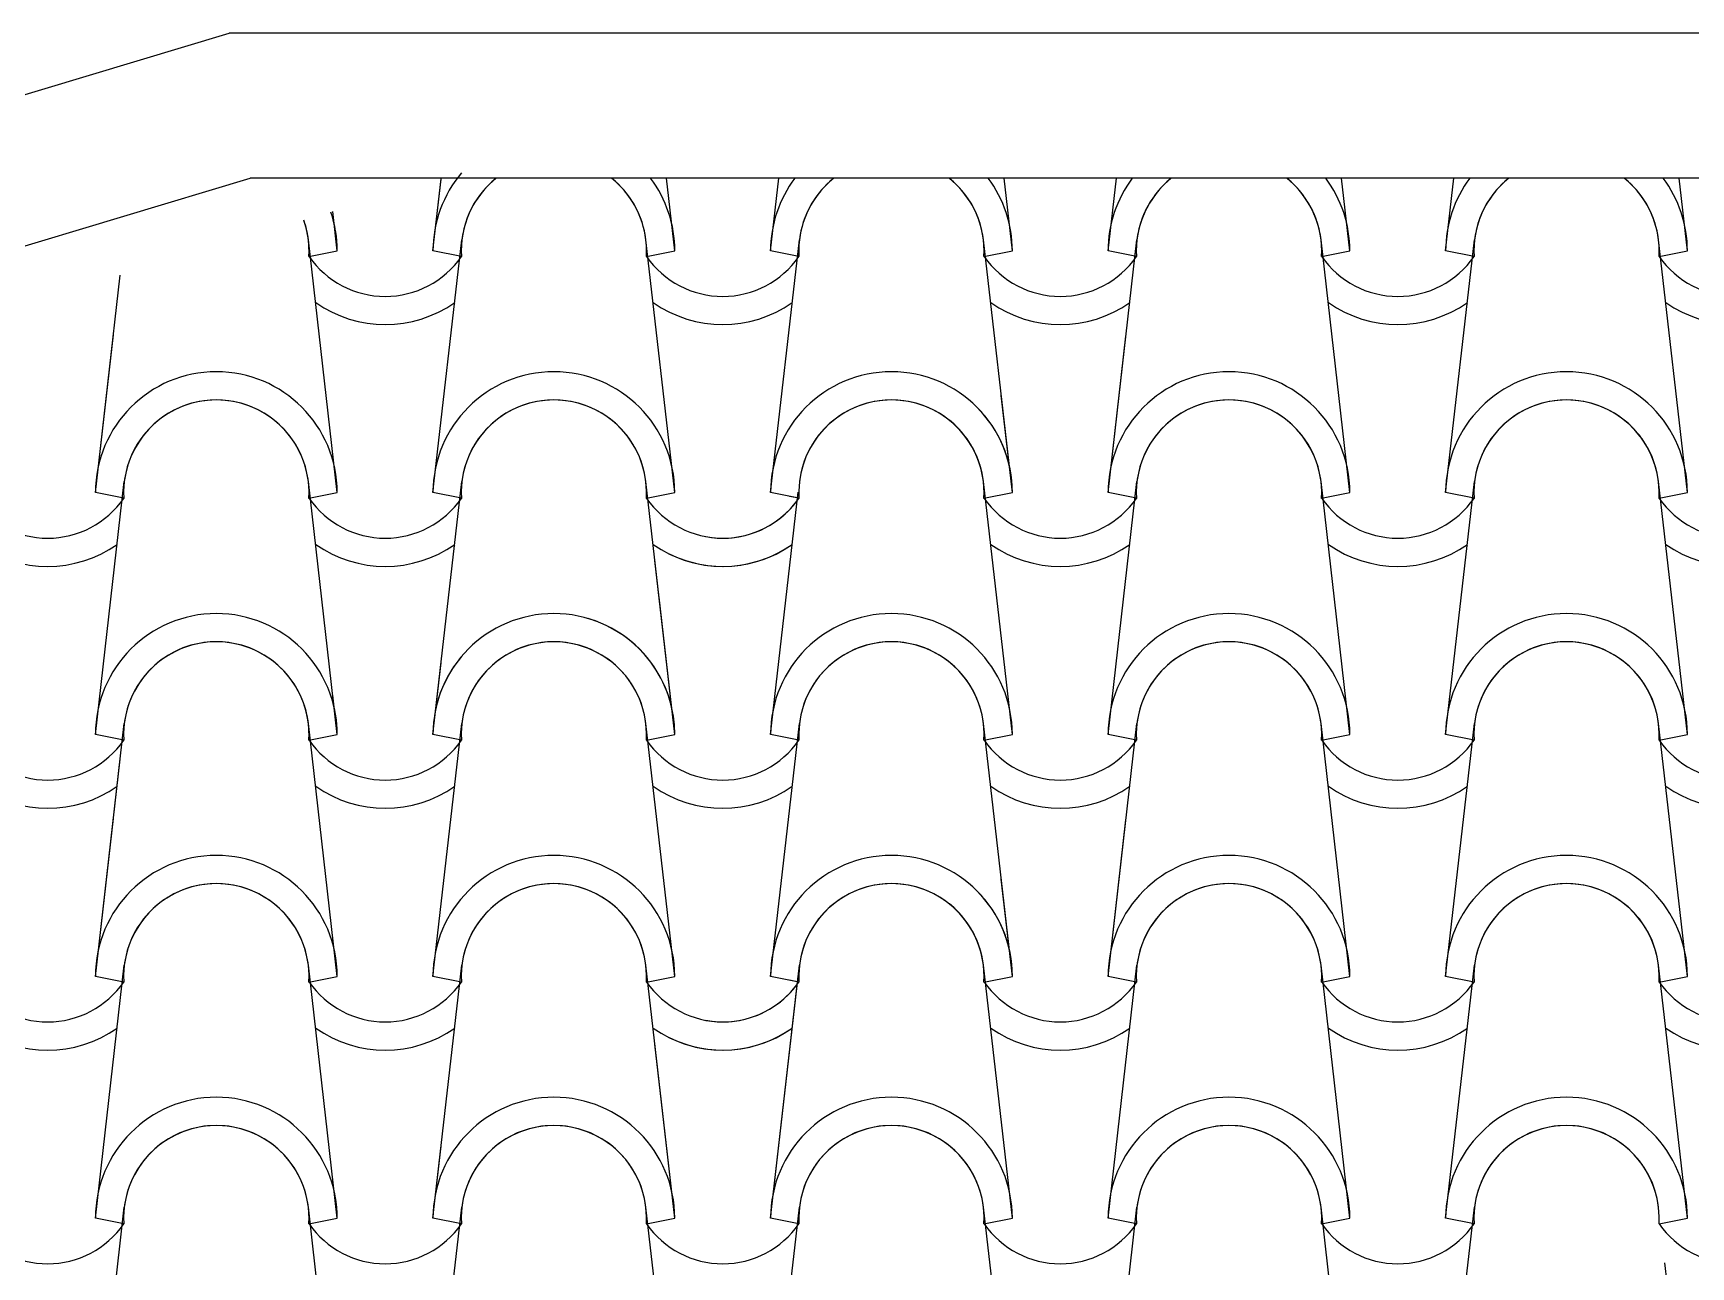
# Model space of a CAD drawing. Header units: millimetres. Extents: x -255 to 41745, y 236 to 29936.
# Drawn here: x 27298 to 28155, y 26380 to 27018 of the extents above; entities that cross this region are included whole.
import ezdxf

# ---------------------------------------------------------------- set-up
doc = ezdxf.new("R2010")
doc.units = ezdxf.units.MM
doc.layers.add('1', color=1, linetype='Continuous')
doc.layers.add('CALIDADES', color=7, linetype='Continuous')

msp = doc.modelspace()

# ---------------------------------------------------------------- linework, layer by layer
at = {"layer": '1'}
for p, q in [((27504.85, 26905.55), (27509.11, 26942.83)), ((27504.85, 26905.55), (27509.09, 26942.66)), ((27504.85, 26905.55), (27509.09, 26942.66)), ((27504.85, 26905.55), (27509.09, 26942.66)), ((27629.85, 26905.55), (27625.57, 26943.05)), ((27679.36, 26905.55), (27683.64, 26943.05)), ((27804.36, 26905.55), (27800.08, 26943.05)), ((27853.86, 26905.55), (27858.14, 26943.05)), ((27978.86, 26905.55), (27974.58, 26943.05)), ((28028.36, 26905.55), (28032.65, 26943.05)), ((28153.36, 26905.55), (28149.08, 26943.05)), ((27455.35, 26905.55), (27453.03, 26925.84)), ((27455.35, 26905.55), (27453.03, 26925.84)), ((27455.35, 26905.55), (27453.03, 26925.84)), ((27455.35, 26780.55), (27440.43, 26911.26)), ((27455.35, 26780.55), (27440.43, 26911.26)), ((27455.35, 26780.55), (27440.43, 26911.26)), ((27455.35, 26905.55), (27454.09, 26916.62)), ((27504.85, 26780.55), (27519.78, 26911.26)), ((27504.85, 26780.55), (27519.78, 26911.26)), ((27504.85, 26780.55), (27519.78, 26911.26)), ((27629.85, 26780.55), (27614.93, 26911.26)), ((27629.85, 26780.55), (27614.93, 26911.26)), ((27679.36, 26780.55), (27694.28, 26911.26)), ((27804.36, 26780.55), (27789.43, 26911.26)), ((27853.86, 26780.55), (27868.79, 26911.26)), ((27978.86, 26780.55), (27963.94, 26911.26)), ((28028.36, 26780.55), (28043.29, 26911.26)), ((28153.36, 26780.55), (28138.44, 26911.26)), ((27440.68, 26902.62), (27455.35, 26905.55)), ((27440.68, 26902.62), (27455.35, 26905.55)), ((27440.68, 26902.62), (27455.35, 26905.55)), ((27440.68, 26902.62), (27455.35, 26905.55)), ((27440.68, 26902.62), (27455.35, 26905.55)), ((27440.68, 26902.62), (27455.35, 26905.55)), ((27440.68, 26902.62), (27455.35, 26905.55)), ((27440.68, 26902.62), (27455.35, 26905.55)), ((27519.53, 26902.62), (27504.85, 26905.55)), ((27519.53, 26902.62), (27504.85, 26905.55)), ((27519.53, 26902.62), (27504.85, 26905.55)), ((27519.53, 26902.62), (27504.85, 26905.55)), ((27519.53, 26902.62), (27504.85, 26905.55)), ((27519.53, 26902.62), (27504.85, 26905.55)), ((27519.53, 26902.62), (27504.85, 26905.55)), ((27519.53, 26902.62), (27504.85, 26905.55)), ((27615.18, 26902.62), (27629.85, 26905.55)), ((27615.18, 26902.62), (27629.85, 26905.55)), ((27615.18, 26902.62), (27629.85, 26905.55)), ((27615.18, 26902.62), (27629.85, 26905.55)), ((27694.03, 26902.62), (27679.36, 26905.55)), ((27694.03, 26902.62), (27679.36, 26905.55)), ((27789.68, 26902.62), (27804.36, 26905.55)), ((27789.68, 26902.62), (27804.36, 26905.55)), ((27868.53, 26902.62), (27853.86, 26905.55)), ((27868.53, 26902.62), (27853.86, 26905.55)), ((27964.19, 26902.62), (27978.86, 26905.55)), ((27964.19, 26902.62), (27978.86, 26905.55)), ((28043.04, 26902.62), (28028.36, 26905.55)), ((28043.04, 26902.62), (28028.36, 26905.55)), ((28138.69, 26902.62), (28153.36, 26905.55)), ((28138.69, 26902.62), (28153.36, 26905.55)), ((27330.35, 26780.55), (27343.18, 26892.88)), ((27330.35, 26780.55), (27339.66, 26862.12)), ((27853.86, 26780.55), (27863.1, 26861.43)), ((27804.36, 26780.55), (27798.63, 26830.72)), ((27330.35, 26655.55), (27345.27, 26786.26)), ((27455.35, 26655.55), (27440.43, 26786.26)), ((27504.85, 26655.55), (27519.78, 26786.26)), ((27629.85, 26655.55), (27614.93, 26786.26)), ((27804.36, 26655.55), (27789.43, 26786.26)), ((27853.86, 26655.55), (27868.79, 26786.26)), ((27978.86, 26655.55), (27963.94, 26786.26)), ((28028.36, 26655.55), (28043.29, 26786.26)), ((28153.36, 26655.55), (28138.44, 26786.26)), ((27345.02, 26777.62), (27330.35, 26780.55)), ((27345.02, 26777.62), (27330.35, 26780.55)), ((27345.02, 26777.62), (27330.35, 26780.55)), ((27345.02, 26777.62), (27330.35, 26780.55)), ((27440.68, 26777.62), (27455.35, 26780.55)), ((27440.68, 26777.62), (27455.35, 26780.55)), ((27440.68, 26777.62), (27455.35, 26780.55)), ((27440.68, 26777.62), (27455.35, 26780.55)), ((27440.68, 26777.62), (27455.35, 26780.55)), ((27440.68, 26777.62), (27455.35, 26780.55)), ((27519.53, 26777.62), (27504.85, 26780.55)), ((27519.53, 26777.62), (27504.85, 26780.55)), ((27519.53, 26777.62), (27504.85, 26780.55)), ((27519.53, 26777.62), (27504.85, 26780.55)), ((27519.53, 26777.62), (27504.85, 26780.55)), ((27519.53, 26777.62), (27504.85, 26780.55)), ((27615.18, 26777.62), (27629.85, 26780.55)), ((27615.18, 26777.62), (27629.85, 26780.55)), ((27615.18, 26777.62), (27629.85, 26780.55)), ((27615.18, 26777.62), (27629.85, 26780.55)), ((27679.36, 26655.55), (27693.65, 26780.72)), ((27694.03, 26777.62), (27679.36, 26780.55)), ((27694.03, 26777.62), (27679.36, 26780.55)), ((27694.03, 26777.62), (27689.17, 26778.59)), ((27694.03, 26777.62), (27689.17, 26778.59)), ((27789.68, 26777.62), (27804.36, 26780.55)), ((27789.68, 26777.62), (27804.36, 26780.55)), ((27789.68, 26777.62), (27804.36, 26780.55)), ((27789.68, 26777.62), (27804.36, 26780.55)), ((27868.53, 26777.62), (27853.86, 26780.55)), ((27868.53, 26777.62), (27853.86, 26780.55)), ((27868.53, 26777.62), (27853.86, 26780.55)), ((27868.53, 26777.62), (27853.86, 26780.55)), ((27964.19, 26777.62), (27978.86, 26780.55)), ((27964.19, 26777.62), (27978.86, 26780.55)), ((27964.19, 26777.62), (27978.86, 26780.55)), ((27964.19, 26777.62), (27978.86, 26780.55)), ((28043.04, 26777.62), (28028.36, 26780.55)), ((28043.04, 26777.62), (28028.36, 26780.55)), ((28043.04, 26777.62), (28028.36, 26780.55)), ((28043.04, 26777.62), (28028.36, 26780.55)), ((28138.69, 26777.62), (28153.36, 26780.55)), ((28138.69, 26777.62), (28153.36, 26780.55)), ((28138.69, 26777.62), (28153.36, 26780.55)), ((28138.69, 26777.62), (28153.36, 26780.55)), ((27629.85, 26655.55), (27619.59, 26745.45)), ((27629.85, 26655.55), (27621.76, 26726.46)), ((27504.85, 26655.55), (27509.11, 26692.83)), ((27504.85, 26655.55), (27509.11, 26692.83)), ((27504.85, 26655.55), (27509.09, 26692.66)), ((27504.85, 26655.55), (27509.09, 26692.66)), ((27504.85, 26655.55), (27509.09, 26692.66)), ((27455.35, 26655.55), (27453.03, 26675.84)), ((27455.35, 26655.55), (27453.03, 26675.84)), ((27455.35, 26655.55), (27453.03, 26675.84)), ((27330.35, 26530.55), (27345.27, 26661.26)), ((27455.35, 26530.55), (27440.43, 26661.26)), ((27455.35, 26530.55), (27440.43, 26661.26)), ((27455.35, 26530.55), (27440.43, 26661.26)), ((27455.35, 26530.55), (27440.43, 26661.26)), ((27455.35, 26530.55), (27440.43, 26661.26)), ((27455.35, 26655.55), (27454.09, 26666.62)), ((27455.35, 26655.55), (27454.09, 26666.62)), ((27504.85, 26530.55), (27519.78, 26661.26)), ((27504.85, 26530.55), (27519.78, 26661.26)), ((27504.85, 26530.55), (27519.78, 26661.26)), ((27504.85, 26530.55), (27519.78, 26661.26)), ((27504.85, 26530.55), (27519.78, 26661.26)), ((27629.85, 26530.55), (27614.93, 26661.26)), ((27629.85, 26530.55), (27614.93, 26661.26)), ((27629.85, 26530.55), (27614.93, 26661.26)), ((27629.85, 26530.55), (27614.93, 26661.26)), ((27679.36, 26530.55), (27694.28, 26661.26)), ((27679.36, 26530.55), (27694.28, 26661.26)), ((27804.36, 26530.55), (27789.43, 26661.26)), ((27804.36, 26530.55), (27789.43, 26661.26)), ((27853.86, 26530.55), (27868.79, 26661.26)), ((27853.86, 26530.55), (27868.79, 26661.26)), ((27978.86, 26530.55), (27963.94, 26661.26)), ((27978.86, 26530.55), (27963.94, 26661.26)), ((28028.36, 26530.55), (28043.29, 26661.26)), ((28028.36, 26530.55), (28043.29, 26661.26)), ((28153.36, 26530.55), (28138.44, 26661.26)), ((27345.02, 26652.62), (27330.35, 26655.55)), ((27345.02, 26652.62), (27330.35, 26655.55)), ((27440.68, 26652.62), (27455.35, 26655.55)), ((27440.68, 26652.62), (27455.35, 26655.55)), ((27440.68, 26652.62), (27455.35, 26655.55)), ((27440.68, 26652.62), (27455.35, 26655.55)), ((27440.68, 26652.62), (27455.35, 26655.55)), ((27440.68, 26652.62), (27455.35, 26655.55)), ((27440.68, 26652.62), (27455.35, 26655.55)), ((27440.68, 26652.62), (27455.35, 26655.55)), ((27440.68, 26652.62), (27455.35, 26655.55)), ((27440.68, 26652.62), (27455.35, 26655.55)), ((27440.68, 26652.62), (27455.35, 26655.55)), ((27440.68, 26652.62), (27455.35, 26655.55)), ((27519.53, 26652.62), (27504.85, 26655.55)), ((27519.53, 26652.62), (27504.85, 26655.55)), ((27519.53, 26652.62), (27504.85, 26655.55)), ((27519.53, 26652.62), (27504.85, 26655.55)), ((27519.53, 26652.62), (27504.85, 26655.55)), ((27519.53, 26652.62), (27504.85, 26655.55)), ((27519.53, 26652.62), (27504.85, 26655.55)), ((27519.53, 26652.62), (27504.85, 26655.55)), ((27519.53, 26652.62), (27504.85, 26655.55)), ((27519.53, 26652.62), (27504.85, 26655.55)), ((27519.53, 26652.62), (27504.85, 26655.55)), ((27519.53, 26652.62), (27504.85, 26655.55)), ((27615.18, 26652.62), (27629.85, 26655.55)), ((27615.18, 26652.62), (27629.85, 26655.55)), ((27615.18, 26652.62), (27629.85, 26655.55)), ((27615.18, 26652.62), (27629.85, 26655.55)), ((27615.18, 26652.62), (27629.85, 26655.55)), ((27615.18, 26652.62), (27629.85, 26655.55)), ((27615.18, 26652.62), (27629.85, 26655.55)), ((27615.18, 26652.62), (27629.85, 26655.55)), ((27694.03, 26652.62), (27679.36, 26655.55)), ((27694.03, 26652.62), (27679.36, 26655.55)), ((27694.03, 26652.62), (27679.36, 26655.55)), ((27694.03, 26652.62), (27679.36, 26655.55)), ((27789.68, 26652.62), (27804.36, 26655.55)), ((27789.68, 26652.62), (27804.36, 26655.55)), ((27789.68, 26652.62), (27804.36, 26655.55)), ((27789.68, 26652.62), (27804.36, 26655.55)), ((27868.53, 26652.62), (27853.86, 26655.55)), ((27868.53, 26652.62), (27853.86, 26655.55)), ((27868.53, 26652.62), (27853.86, 26655.55)), ((27868.53, 26652.62), (27853.86, 26655.55)), ((27964.19, 26652.62), (27978.86, 26655.55)), ((27964.19, 26652.62), (27978.86, 26655.55)), ((27964.19, 26652.62), (27978.86, 26655.55)), ((27964.19, 26652.62), (27978.86, 26655.55)), ((28043.04, 26652.62), (28028.36, 26655.55)), ((28043.04, 26652.62), (28028.36, 26655.55)), ((28043.04, 26652.62), (28028.36, 26655.55)), ((28043.04, 26652.62), (28028.36, 26655.55)), ((28138.69, 26652.62), (28153.36, 26655.55)), ((28138.69, 26652.62), (28153.36, 26655.55)), ((27330.35, 26530.55), (27343.18, 26642.88)), ((27330.35, 26530.55), (27339.66, 26612.12)), ((27330.35, 26530.55), (27339.66, 26612.12)), ((27853.86, 26530.55), (27863.1, 26611.43)), ((27804.36, 26530.55), (27798.63, 26580.72)), ((27330.35, 26405.55), (27345.27, 26536.26)), ((27330.35, 26405.55), (27345.27, 26536.26)), ((27455.35, 26405.55), (27440.43, 26536.26)), ((27455.35, 26405.55), (27440.43, 26536.26)), ((27504.85, 26405.55), (27519.78, 26536.26)), ((27504.85, 26405.55), (27519.78, 26536.26)), ((27629.85, 26405.55), (27614.93, 26536.26)), ((27629.85, 26405.55), (27614.93, 26536.26)), ((27679.36, 26405.55), (27694.28, 26536.26)), ((27804.36, 26405.55), (27789.43, 26536.26)), ((27804.36, 26405.55), (27789.43, 26536.26)), ((27853.86, 26405.55), (27868.79, 26536.26)), ((27853.86, 26405.55), (27868.79, 26536.26)), ((27978.86, 26405.55), (27963.94, 26536.26)), ((27978.86, 26405.55), (27963.94, 26536.26)), ((28028.36, 26405.55), (28043.29, 26536.26)), ((28028.36, 26405.55), (28043.29, 26536.26)), ((28153.36, 26405.55), (28138.44, 26536.26)), ((27345.02, 26527.62), (27330.35, 26530.55)), ((27345.02, 26527.62), (27330.35, 26530.55)), ((27345.02, 26527.62), (27330.35, 26530.55)), ((27345.02, 26527.62), (27330.35, 26530.55)), ((27345.02, 26527.62), (27330.35, 26530.55)), ((27345.02, 26527.62), (27330.35, 26530.55)), ((27345.02, 26527.62), (27330.35, 26530.55)), ((27345.02, 26527.62), (27330.35, 26530.55)), ((27440.68, 26527.62), (27455.35, 26530.55)), ((27440.68, 26527.62), (27455.35, 26530.55)), ((27440.68, 26527.62), (27455.35, 26530.55)), ((27440.68, 26527.62), (27455.35, 26530.55)), ((27440.68, 26527.62), (27455.35, 26530.55)), ((27440.68, 26527.62), (27455.35, 26530.55)), ((27440.68, 26527.62), (27455.35, 26530.55)), ((27440.68, 26527.62), (27455.35, 26530.55)), ((27440.68, 26527.62), (27455.35, 26530.55)), ((27440.68, 26527.62), (27455.35, 26530.55)), ((27519.53, 26527.62), (27504.85, 26530.55)), ((27519.53, 26527.62), (27504.85, 26530.55)), ((27519.53, 26527.62), (27504.85, 26530.55)), ((27519.53, 26527.62), (27504.85, 26530.55)), ((27519.53, 26527.62), (27504.85, 26530.55)), ((27519.53, 26527.62), (27504.85, 26530.55)), ((27519.53, 26527.62), (27504.85, 26530.55)), ((27519.53, 26527.62), (27504.85, 26530.55)), ((27519.53, 26527.62), (27504.85, 26530.55)), ((27519.53, 26527.62), (27504.85, 26530.55)), ((27615.18, 26527.62), (27629.85, 26530.55)), ((27615.18, 26527.62), (27629.85, 26530.55)), ((27615.18, 26527.62), (27629.85, 26530.55)), ((27615.18, 26527.62), (27629.85, 26530.55)), ((27615.18, 26527.62), (27629.85, 26530.55)), ((27615.18, 26527.62), (27629.85, 26530.55)), ((27615.18, 26527.62), (27629.85, 26530.55)), ((27615.18, 26527.62), (27629.85, 26530.55)), ((27679.36, 26405.55), (27693.65, 26530.72)), ((27694.03, 26527.62), (27679.36, 26530.55)), ((27694.03, 26527.62), (27679.36, 26530.55)), ((27694.03, 26527.62), (27679.36, 26530.55)), ((27694.03, 26527.62), (27679.36, 26530.55)), ((27694.03, 26527.62), (27689.17, 26528.59)), ((27694.03, 26527.62), (27689.17, 26528.59)), ((27789.68, 26527.62), (27804.36, 26530.55)), ((27789.68, 26527.62), (27804.36, 26530.55)), ((27789.68, 26527.62), (27804.36, 26530.55)), ((27789.68, 26527.62), (27804.36, 26530.55)), ((27789.68, 26527.62), (27804.36, 26530.55)), ((27789.68, 26527.62), (27804.36, 26530.55)), ((27868.53, 26527.62), (27853.86, 26530.55)), ((27868.53, 26527.62), (27853.86, 26530.55)), ((27868.53, 26527.62), (27853.86, 26530.55)), ((27868.53, 26527.62), (27853.86, 26530.55)), ((27868.53, 26527.62), (27853.86, 26530.55)), ((27868.53, 26527.62), (27853.86, 26530.55)), ((27964.19, 26527.62), (27978.86, 26530.55)), ((27964.19, 26527.62), (27978.86, 26530.55)), ((27964.19, 26527.62), (27978.86, 26530.55)), ((27964.19, 26527.62), (27978.86, 26530.55)), ((27964.19, 26527.62), (27978.86, 26530.55)), ((27964.19, 26527.62), (27978.86, 26530.55)), ((28043.04, 26527.62), (28028.36, 26530.55)), ((28043.04, 26527.62), (28028.36, 26530.55)), ((28043.04, 26527.62), (28028.36, 26530.55)), ((28043.04, 26527.62), (28028.36, 26530.55)), ((28043.04, 26527.62), (28028.36, 26530.55)), ((28043.04, 26527.62), (28028.36, 26530.55)), ((28138.69, 26527.62), (28153.36, 26530.55)), ((28138.69, 26527.62), (28153.36, 26530.55)), ((27629.85, 26405.55), (27619.59, 26495.45)), ((27504.85, 26405.55), (27509.11, 26442.83)), ((27455.35, 26405.55), (27454.09, 26416.62)), ((27330.35, 26280.55), (27345.27, 26411.26)), ((27345.02, 26402.62), (27330.35, 26405.55)), ((27345.02, 26402.62), (27330.35, 26405.55)), ((27345.02, 26402.62), (27330.35, 26405.55)), ((27345.02, 26402.62), (27330.35, 26405.55)), ((27455.35, 26280.55), (27440.43, 26411.26)), ((27455.35, 26280.55), (27440.43, 26411.26)), ((27440.68, 26402.62), (27455.35, 26405.55)), ((27440.68, 26402.62), (27455.35, 26405.55)), ((27440.68, 26402.62), (27455.35, 26405.55)), ((27440.68, 26402.62), (27455.35, 26405.55)), ((27440.68, 26402.62), (27455.35, 26405.55)), ((27440.68, 26402.62), (27455.35, 26405.55)), ((27504.85, 26280.55), (27519.78, 26411.26)), ((27504.85, 26280.55), (27519.78, 26411.26)), ((27519.53, 26402.62), (27504.85, 26405.55)), ((27519.53, 26402.62), (27504.85, 26405.55)), ((27519.53, 26402.62), (27504.85, 26405.55)), ((27519.53, 26402.62), (27504.85, 26405.55)), ((27519.53, 26402.62), (27504.85, 26405.55)), ((27519.53, 26402.62), (27504.85, 26405.55)), ((27629.85, 26280.55), (27614.93, 26411.26)), ((27629.85, 26280.55), (27614.93, 26411.26)), ((27615.18, 26402.62), (27629.85, 26405.55)), ((27615.18, 26402.62), (27629.85, 26405.55)), ((27615.18, 26402.62), (27629.85, 26405.55)), ((27615.18, 26402.62), (27629.85, 26405.55)), ((27615.18, 26402.62), (27629.85, 26405.55)), ((27615.18, 26402.62), (27629.85, 26405.55)), ((27679.36, 26280.55), (27694.28, 26411.26)), ((27694.03, 26402.62), (27679.36, 26405.55)), ((27694.03, 26402.62), (27679.36, 26405.55)), ((27694.03, 26402.62), (27679.36, 26405.55)), ((27694.03, 26402.62), (27679.36, 26405.55)), ((27804.36, 26280.55), (27789.43, 26411.26)), ((27789.68, 26402.62), (27804.36, 26405.55)), ((27789.68, 26402.62), (27804.36, 26405.55)), ((27789.68, 26402.62), (27804.36, 26405.55)), ((27789.68, 26402.62), (27804.36, 26405.55)), ((27853.86, 26280.55), (27868.79, 26411.26)), ((27868.53, 26402.62), (27853.86, 26405.55)), ((27868.53, 26402.62), (27853.86, 26405.55)), ((27868.53, 26402.62), (27853.86, 26405.55)), ((27868.53, 26402.62), (27853.86, 26405.55)), ((27978.86, 26280.55), (27963.94, 26411.26)), ((27964.19, 26402.62), (27978.86, 26405.55)), ((27964.19, 26402.62), (27978.86, 26405.55)), ((27964.19, 26402.62), (27978.86, 26405.55)), ((27964.19, 26402.62), (27978.86, 26405.55)), ((28028.36, 26280.55), (28043.29, 26411.26)), ((28043.04, 26402.62), (28028.36, 26405.55)), ((28043.04, 26402.62), (28028.36, 26405.55)), ((28043.04, 26402.62), (28028.36, 26405.55)), ((28043.04, 26402.62), (28028.36, 26405.55)), ((28138.69, 26402.62), (28153.36, 26405.55)), ((28138.69, 26402.62), (28153.36, 26405.55)), ((28153.36, 26280.55), (28141.73, 26382.45))]:
    msp.add_line(p, q, dxfattribs=at)
for centre, radius, start, end in [((27567.35, 26905.55), 62.5, 139.92377, 180), ((27567.35, 26905.55), 62.5, 139.92377, 180), ((27567.35, 26905.55), 62.5, 139.92377, 180), ((27567.35, 26905.55), 62.5, 139.92377, 180), ((27567.35, 26905.55), 47.92, 128.49995, 183.51128), ((27567.35, 26905.55), 47.92, 128.49995, 183.51128), ((27567.35, 26905.55), 47.92, 128.49995, 183.51128), ((27567.35, 26905.55), 47.92, 128.49995, 183.51128), ((27567.35, 26905.55), 47.92, 128.49995, 173.16196), ((27567.35, 26905.55), 47.92, 128.49995, 173.16196), ((27567.35, 26905.55), 47.92, 356.48872, 51.50005), ((27567.35, 26905.55), 47.92, 356.48872, 51.50005), ((27567.35, 26905.55), 47.92, 6.83804, 51.50005), ((27567.35, 26905.55), 47.92, 356.48872, 51.50005), ((27567.35, 26905.55), 47.92, 356.48872, 51.50005), ((27567.35, 26905.55), 47.92, 6.83804, 51.50005), ((27567.35, 26905.55), 62.5, 0, 36.8699), ((27567.35, 26905.55), 62.5, 0, 36.8699), ((27567.35, 26905.55), 62.5, 0, 36.8699), ((27567.35, 26905.55), 62.5, 0, 36.8699), ((27741.86, 26905.55), 62.5, 143.1301, 180), ((27741.86, 26905.55), 62.5, 143.1301, 180), ((27741.86, 26905.55), 47.92, 128.49995, 183.51128), ((27741.86, 26905.55), 47.92, 128.49995, 183.51128), ((27741.86, 26905.55), 47.92, 128.49995, 173.16196), ((27741.86, 26905.55), 47.92, 356.48872, 51.50005), ((27741.86, 26905.55), 47.92, 356.48872, 51.50005), ((27741.86, 26905.55), 47.92, 6.83804, 51.50005), ((27741.86, 26905.55), 62.5, 0, 36.8699), ((27741.86, 26905.55), 62.5, 0, 36.8699), ((27916.36, 26905.55), 62.5, 143.1301, 180), ((27916.36, 26905.55), 62.5, 143.1301, 180), ((27916.36, 26905.55), 47.92, 128.49995, 183.51128), ((27916.36, 26905.55), 47.92, 128.49995, 183.51128), ((27916.36, 26905.55), 47.92, 128.49995, 173.16196), ((27916.36, 26905.55), 47.92, 356.48872, 51.50005), ((27916.36, 26905.55), 47.92, 356.48872, 51.50005), ((27916.36, 26905.55), 47.92, 6.83804, 51.50005), ((27916.36, 26905.55), 62.5, 0, 36.8699), ((27916.36, 26905.55), 62.5, 0, 36.8699), ((28090.86, 26905.55), 62.5, 143.1301, 180), ((28090.86, 26905.55), 62.5, 143.1301, 180), ((28090.86, 26905.55), 47.92, 128.49995, 183.51128), ((28090.86, 26905.55), 47.92, 128.49995, 183.51128), ((28090.86, 26905.55), 47.92, 128.49995, 173.16196), ((28090.86, 26905.55), 47.92, 356.48872, 51.50005), ((28090.86, 26905.55), 47.92, 356.48872, 51.50005), ((28090.86, 26905.55), 47.92, 6.83804, 51.50005), ((28090.86, 26905.55), 62.5, 0, 36.8699), ((28090.86, 26905.55), 62.5, 0, 36.8699), ((27392.85, 26905.55), 47.92, 6.83804, 19.25885), ((27392.85, 26905.55), 47.92, 356.48872, 19.25885), ((27392.85, 26905.55), 47.92, 356.48872, 19.25885), ((27392.85, 26905.55), 47.92, 6.83804, 19.25885), ((27392.85, 26905.55), 47.92, 356.48872, 19.25885), ((27392.85, 26905.55), 47.92, 356.48872, 19.25885), ((27392.85, 26905.55), 62.5, 0, 18.66134), ((27392.85, 26905.55), 62.5, 0, 18.66134), ((27392.85, 26905.55), 62.5, 0, 18.66134), ((27392.85, 26905.55), 62.5, 0, 18.66134), ((27392.85, 26905.55), 47.92, 356.48872, 5.53044), ((27392.85, 26905.55), 47.92, 356.48872, 5.53044), ((27392.85, 26905.55), 62.5, 0, 10.3131), ((27392.85, 26905.55), 62.5, 0, 10.3131), ((27480.16, 26929.93), 47.92, 214.75597, 325.24403), ((27480.16, 26929.93), 47.92, 214.75597, 325.24403), ((27480.16, 26929.93), 47.92, 214.75597, 325.24403), ((27480.16, 26929.93), 47.92, 214.75597, 325.24403), ((27480.16, 26929.93), 47.92, 214.75597, 325.24403), ((27480.16, 26929.93), 47.92, 214.75597, 325.24403), ((27480.16, 26929.93), 47.92, 214.75597, 325.24403), ((27480.16, 26929.93), 47.92, 214.75597, 325.24403), ((27654.66, 26929.93), 47.92, 214.75597, 325.24403), ((27654.66, 26929.93), 47.92, 214.75597, 325.24403), ((27829.17, 26929.93), 47.92, 214.75597, 325.24403), ((27829.17, 26929.93), 47.92, 214.75597, 325.24403), ((28003.67, 26929.93), 47.92, 214.75597, 325.24403), ((28003.67, 26929.93), 47.92, 214.75597, 325.24403), ((28178.17, 26929.93), 47.92, 214.75597, 325.24403), ((28178.17, 26929.93), 47.92, 214.75597, 325.24403), ((27480.16, 26929.93), 62.5, 234.93079, 305.06921), ((27480.16, 26929.93), 62.5, 234.93079, 305.06921), ((27480.16, 26929.93), 62.5, 234.93079, 305.06921), ((27480.16, 26929.93), 62.5, 234.93079, 305.06921), ((27654.66, 26929.93), 62.5, 234.93079, 305.06921), ((27829.17, 26929.93), 62.5, 234.93079, 305.06921), ((28003.67, 26929.93), 62.5, 234.93079, 305.06921), ((28178.17, 26929.93), 62.5, 234.93079, 305.06921), ((27392.85, 26780.55), 62.5, 0, 180), ((27392.85, 26780.55), 62.5, 0, 180), ((27392.85, 26780.55), 62.5, 0, 180), ((27392.85, 26780.55), 62.5, 0, 180), ((27567.35, 26780.55), 62.5, 0, 180), ((27567.35, 26780.55), 62.5, 0, 180), ((27567.35, 26780.55), 62.5, 0, 180), ((27567.35, 26780.55), 62.5, 0, 180), ((27741.86, 26780.55), 62.5, 0, 180), ((27741.86, 26780.55), 62.5, 0, 180), ((27916.36, 26780.55), 62.5, 0, 180), ((27916.36, 26780.55), 62.5, 0, 180), ((27916.36, 26780.55), 62.5, 0, 180), ((27916.36, 26780.55), 62.5, 0, 180), ((28090.86, 26780.55), 62.5, 0, 180), ((28090.86, 26780.55), 62.5, 0, 180), ((28090.86, 26780.55), 62.5, 0, 180), ((28090.86, 26780.55), 62.5, 0, 180), ((27392.85, 26780.55), 47.92, 356.48872, 183.51128), ((27392.85, 26780.55), 47.92, 356.48872, 183.51128), ((27392.85, 26780.55), 47.92, 356.48872, 183.51128), ((27392.85, 26780.55), 47.92, 356.48872, 183.51128), ((27392.85, 26780.55), 47.92, 6.83804, 173.16196), ((27392.85, 26780.55), 47.92, 6.83804, 173.16196), ((27567.35, 26780.55), 47.92, 356.48872, 183.51128), ((27567.35, 26780.55), 47.92, 356.48872, 183.51128), ((27567.35, 26780.55), 47.92, 356.48872, 183.51128), ((27567.35, 26780.55), 47.92, 356.48872, 183.51128), ((27567.35, 26780.55), 47.92, 6.83804, 173.16196), ((27567.35, 26780.55), 47.92, 6.83804, 173.16196), ((27741.86, 26780.55), 47.92, 356.48872, 183.51128), ((27741.86, 26780.55), 47.92, 356.48872, 183.51128), ((27741.86, 26780.55), 47.92, 6.83804, 173.16196), ((27741.86, 26780.55), 62.5, 0, 44.98843), ((27741.86, 26780.55), 62.5, 0, 44.98843), ((27916.36, 26780.55), 47.92, 356.48872, 183.51128), ((27916.36, 26780.55), 47.92, 356.48872, 183.51128), ((27916.36, 26780.55), 47.92, 356.48872, 183.51128), ((27916.36, 26780.55), 47.92, 356.48872, 183.51128), ((27916.36, 26780.55), 47.92, 6.83804, 173.16196), ((27916.36, 26780.55), 47.92, 6.83804, 173.16196), ((28090.86, 26780.55), 47.92, 356.48872, 183.51128), ((28090.86, 26780.55), 47.92, 356.48872, 183.51128), ((28090.86, 26780.55), 47.92, 356.48872, 183.51128), ((28090.86, 26780.55), 47.92, 356.48872, 183.51128), ((28090.86, 26780.55), 47.92, 6.83804, 173.16196), ((28090.86, 26780.55), 47.92, 6.83804, 173.16196), ((27741.86, 26780.55), 47.92, 6.83804, 51.30661), ((27741.86, 26780.55), 47.92, 356.48872, 51.30661), ((27741.86, 26780.55), 47.92, 356.48872, 51.30661), ((27305.66, 26804.93), 47.92, 214.75597, 325.24403), ((27305.66, 26804.93), 47.92, 214.75597, 325.24403), ((27305.66, 26804.93), 47.92, 214.75597, 325.24403), ((27305.66, 26804.93), 47.92, 214.75597, 325.24403), ((27480.16, 26804.93), 47.92, 214.75597, 325.24403), ((27480.16, 26804.93), 47.92, 214.75597, 325.24403), ((27480.16, 26804.93), 47.92, 214.75597, 325.24403), ((27480.16, 26804.93), 47.92, 214.75597, 325.24403), ((27480.16, 26804.93), 47.92, 214.75597, 325.24403), ((27480.16, 26804.93), 47.92, 214.75597, 325.24403), ((27654.66, 26804.93), 47.92, 214.75597, 325.24403), ((27654.66, 26804.93), 47.92, 214.75597, 325.24403), ((27654.66, 26804.93), 47.92, 259.17976, 325.24403), ((27654.66, 26804.93), 47.92, 259.17976, 325.24403), ((27741.86, 26780.55), 47.92, 179.6297, 183.51128), ((27741.86, 26780.55), 47.92, 179.6297, 183.51128), ((27829.17, 26804.93), 47.92, 214.75597, 325.24403), ((27829.17, 26804.93), 47.92, 214.75597, 325.24403), ((27829.17, 26804.93), 47.92, 214.75597, 325.24403), ((27829.17, 26804.93), 47.92, 214.75597, 325.24403), ((28003.67, 26804.93), 47.92, 214.75597, 325.24403), ((28003.67, 26804.93), 47.92, 214.75597, 325.24403), ((28003.67, 26804.93), 47.92, 214.75597, 325.24403), ((28003.67, 26804.93), 47.92, 214.75597, 325.24403), ((28178.17, 26804.93), 47.92, 214.75597, 325.24403), ((28178.17, 26804.93), 47.92, 214.75597, 325.24403), ((28178.17, 26804.93), 47.92, 214.75597, 325.24403), ((28178.17, 26804.93), 47.92, 214.75597, 325.24403), ((27305.66, 26804.93), 62.5, 234.93079, 305.06921), ((27305.66, 26804.93), 62.5, 234.93079, 305.06921), ((27480.16, 26804.93), 62.5, 234.93079, 305.06921), ((27480.16, 26804.93), 62.5, 234.93079, 305.06921), ((27480.16, 26804.93), 62.5, 234.93079, 305.06921), ((27654.66, 26804.93), 62.5, 234.93079, 305.06921), ((27654.66, 26804.93), 62.5, 243.63622, 305.06921), ((27829.17, 26804.93), 62.5, 234.93079, 305.06921), ((27829.17, 26804.93), 62.5, 234.93079, 305.06921), ((28003.67, 26804.93), 62.5, 234.93079, 305.06921), ((28003.67, 26804.93), 62.5, 234.93079, 305.06921), ((28178.17, 26804.93), 62.5, 234.93079, 305.06921), ((28178.17, 26804.93), 62.5, 234.93079, 305.06921), ((27392.85, 26655.55), 62.5, 0, 180), ((27392.85, 26655.55), 62.5, 0, 180), ((27567.35, 26655.55), 62.5, 0, 180), ((27567.35, 26655.55), 62.5, 0, 180), ((27567.35, 26655.55), 62.5, 0, 180), ((27567.35, 26655.55), 62.5, 0, 180), ((27567.35, 26655.55), 62.5, 0, 73.47471), ((27567.35, 26655.55), 62.5, 0, 73.47471), ((27567.35, 26655.55), 62.5, 0, 73.47471), ((27567.35, 26655.55), 62.5, 0, 73.47471), ((27741.86, 26655.55), 62.5, 0, 180), ((27741.86, 26655.55), 62.5, 0, 180), ((27741.86, 26655.55), 62.5, 0, 180), ((27741.86, 26655.55), 62.5, 0, 180), ((27916.36, 26655.55), 62.5, 0, 180), ((27916.36, 26655.55), 62.5, 0, 180), ((27916.36, 26655.55), 62.5, 0, 180), ((27916.36, 26655.55), 62.5, 0, 180), ((28090.86, 26655.55), 62.5, 0, 180), ((28090.86, 26655.55), 62.5, 0, 180), ((27392.85, 26655.55), 47.92, 356.48872, 183.51128), ((27392.85, 26655.55), 47.92, 356.48872, 183.51128), ((27392.85, 26655.55), 47.92, 6.83804, 173.16196), ((27567.35, 26655.55), 62.5, 139.92377, 180), ((27567.35, 26655.55), 62.5, 139.92377, 180), ((27567.35, 26655.55), 62.5, 139.92377, 180), ((27567.35, 26655.55), 62.5, 139.92377, 180), ((27567.35, 26655.55), 47.92, 356.48872, 183.51128), ((27567.35, 26655.55), 47.92, 356.48872, 183.51128), ((27567.35, 26655.55), 47.92, 356.48872, 183.51128), ((27567.35, 26655.55), 47.92, 356.48872, 183.51128), ((27567.35, 26655.55), 47.92, 356.48872, 183.51128), ((27567.35, 26655.55), 47.92, 356.48872, 183.51128), ((27567.35, 26655.55), 47.92, 356.48872, 183.51128), ((27567.35, 26655.55), 47.92, 356.48872, 183.51128), ((27567.35, 26655.55), 47.92, 6.83804, 173.16196), ((27567.35, 26655.55), 47.92, 6.83804, 173.16196), ((27567.35, 26655.55), 47.92, 6.83804, 173.16196), ((27567.35, 26655.55), 47.92, 6.83804, 173.16196), ((27741.86, 26655.55), 47.92, 356.48872, 183.51128), ((27741.86, 26655.55), 47.92, 356.48872, 183.51128), ((27741.86, 26655.55), 47.92, 356.48872, 183.51128), ((27741.86, 26655.55), 47.92, 356.48872, 183.51128), ((27741.86, 26655.55), 47.92, 6.83804, 173.16196), ((27741.86, 26655.55), 47.92, 6.83804, 173.16196), ((27916.36, 26655.55), 47.92, 356.48872, 183.51128), ((27916.36, 26655.55), 47.92, 356.48872, 183.51128), ((27916.36, 26655.55), 47.92, 356.48872, 183.51128), ((27916.36, 26655.55), 47.92, 356.48872, 183.51128), ((27916.36, 26655.55), 47.92, 6.83804, 173.16196), ((27916.36, 26655.55), 47.92, 6.83804, 173.16196), ((28090.86, 26655.55), 47.92, 356.48872, 183.51128), ((28090.86, 26655.55), 47.92, 356.48872, 183.51128), ((28090.86, 26655.55), 47.92, 6.83804, 173.16196), ((27392.85, 26655.55), 47.92, 6.83804, 19.25885), ((27392.85, 26655.55), 47.92, 356.48872, 19.25885), ((27392.85, 26655.55), 47.92, 356.48872, 19.25885), ((27392.85, 26655.55), 47.92, 6.83804, 19.25885), ((27392.85, 26655.55), 47.92, 356.48872, 19.25885), ((27392.85, 26655.55), 47.92, 356.48872, 19.25885), ((27392.85, 26655.55), 62.5, 0, 18.66134), ((27392.85, 26655.55), 62.5, 0, 18.66134), ((27392.85, 26655.55), 62.5, 0, 18.66134), ((27392.85, 26655.55), 62.5, 0, 18.66134), ((27392.85, 26655.55), 62.5, 0, 10.3131), ((27392.85, 26655.55), 62.5, 0, 10.3131), ((27392.85, 26655.55), 62.5, 0, 10.3131), ((27392.85, 26655.55), 62.5, 0, 10.3131), ((27305.66, 26679.93), 47.92, 214.75597, 325.24403), ((27305.66, 26679.93), 47.92, 214.75597, 325.24403), ((27392.85, 26655.55), 47.92, 356.48872, 5.53044), ((27392.85, 26655.55), 47.92, 356.48872, 5.53044), ((27392.85, 26655.55), 47.92, 356.48872, 5.53044), ((27392.85, 26655.55), 47.92, 356.48872, 5.53044), ((27480.16, 26679.93), 47.92, 214.75597, 325.24403), ((27480.16, 26679.93), 47.92, 214.75597, 325.24403), ((27480.16, 26679.93), 47.92, 214.75597, 325.24403), ((27480.16, 26679.93), 47.92, 214.75597, 325.24403), ((27480.16, 26679.93), 47.92, 214.75597, 325.24403), ((27480.16, 26679.93), 47.92, 214.75597, 325.24403), ((27480.16, 26679.93), 47.92, 214.75597, 325.24403), ((27480.16, 26679.93), 47.92, 214.75597, 325.24403), ((27480.16, 26679.93), 47.92, 214.75597, 325.24403), ((27480.16, 26679.93), 47.92, 214.75597, 325.24403), ((27480.16, 26679.93), 47.92, 214.75597, 325.24403), ((27480.16, 26679.93), 47.92, 214.75597, 325.24403), ((27654.66, 26679.93), 47.92, 214.75597, 325.24403), ((27654.66, 26679.93), 47.92, 214.75597, 325.24403), ((27654.66, 26679.93), 47.92, 214.75597, 325.24403), ((27654.66, 26679.93), 47.92, 214.75597, 325.24403), ((27829.17, 26679.93), 47.92, 214.75597, 325.24403), ((27829.17, 26679.93), 47.92, 214.75597, 325.24403), ((27829.17, 26679.93), 47.92, 214.75597, 325.24403), ((27829.17, 26679.93), 47.92, 214.75597, 325.24403), ((28003.67, 26679.93), 47.92, 214.75597, 325.24403), ((28003.67, 26679.93), 47.92, 214.75597, 325.24403), ((28003.67, 26679.93), 47.92, 214.75597, 325.24403), ((28003.67, 26679.93), 47.92, 214.75597, 325.24403), ((28178.17, 26679.93), 47.92, 214.75597, 325.24403), ((28178.17, 26679.93), 47.92, 214.75597, 325.24403), ((27305.66, 26679.93), 62.5, 234.93079, 305.06921), ((27305.66, 26679.93), 62.5, 234.93079, 305.06921), ((27305.66, 26679.93), 62.5, 234.93079, 305.06921), ((27480.16, 26679.93), 62.5, 234.93079, 305.06921), ((27480.16, 26679.93), 62.5, 234.93079, 305.06921), ((27480.16, 26679.93), 62.5, 234.93079, 305.06921), ((27480.16, 26679.93), 62.5, 234.93079, 305.06921), ((27480.16, 26679.93), 62.5, 234.93079, 305.06921), ((27480.16, 26679.93), 62.5, 234.93079, 305.06921), ((27654.66, 26679.93), 62.5, 234.93079, 305.06921), ((27654.66, 26679.93), 62.5, 234.93079, 305.06921), ((27829.17, 26679.93), 62.5, 234.93079, 305.06921), ((27829.17, 26679.93), 62.5, 234.93079, 305.06921), ((28003.67, 26679.93), 62.5, 234.93079, 305.06921), ((28003.67, 26679.93), 62.5, 234.93079, 305.06921), ((28178.17, 26679.93), 62.5, 234.93079, 305.06921), ((27392.85, 26530.55), 62.5, 0, 180), ((27392.85, 26530.55), 62.5, 0, 180), ((27392.85, 26530.55), 62.5, 0, 180), ((27392.85, 26530.55), 62.5, 0, 180), ((27392.85, 26530.55), 62.5, 0, 180), ((27392.85, 26530.55), 62.5, 0, 180), ((27392.85, 26530.55), 62.5, 0, 180), ((27392.85, 26530.55), 62.5, 0, 180), ((27567.35, 26530.55), 62.5, 0, 180), ((27567.35, 26530.55), 62.5, 0, 180), ((27567.35, 26530.55), 62.5, 0, 180), ((27567.35, 26530.55), 62.5, 0, 180), ((27567.35, 26530.55), 62.5, 0, 180), ((27567.35, 26530.55), 62.5, 0, 180), ((27567.35, 26530.55), 62.5, 0, 180), ((27567.35, 26530.55), 62.5, 0, 180), ((27741.86, 26530.55), 62.5, 0, 180), ((27741.86, 26530.55), 62.5, 0, 180), ((27741.86, 26530.55), 62.5, 0, 180), ((27741.86, 26530.55), 62.5, 0, 180), ((27916.36, 26530.55), 62.5, 0, 180), ((27916.36, 26530.55), 62.5, 0, 180), ((27916.36, 26530.55), 62.5, 0, 180), ((27916.36, 26530.55), 62.5, 0, 180), ((27916.36, 26530.55), 62.5, 0, 180), ((27916.36, 26530.55), 62.5, 0, 180), ((28090.86, 26530.55), 62.5, 0, 180), ((28090.86, 26530.55), 62.5, 0, 180), ((27392.85, 26530.55), 47.92, 356.48872, 183.51128), ((27392.85, 26530.55), 47.92, 356.48872, 183.51128), ((27392.85, 26530.55), 47.92, 356.48872, 183.51128), ((27392.85, 26530.55), 47.92, 356.48872, 183.51128), ((27392.85, 26530.55), 47.92, 356.48872, 183.51128), ((27392.85, 26530.55), 47.92, 356.48872, 183.51128), ((27392.85, 26530.55), 47.92, 356.48872, 183.51128), ((27392.85, 26530.55), 47.92, 356.48872, 183.51128), ((27392.85, 26530.55), 47.92, 6.83804, 173.16196), ((27392.85, 26530.55), 47.92, 6.83804, 173.16196), ((27392.85, 26530.55), 47.92, 6.83804, 173.16196), ((27392.85, 26530.55), 47.92, 6.83804, 173.16196), ((27567.35, 26530.55), 47.92, 356.48872, 183.51128), ((27567.35, 26530.55), 47.92, 356.48872, 183.51128), ((27567.35, 26530.55), 47.92, 356.48872, 183.51128), ((27567.35, 26530.55), 47.92, 356.48872, 183.51128), ((27567.35, 26530.55), 47.92, 356.48872, 183.51128), ((27567.35, 26530.55), 47.92, 356.48872, 183.51128), ((27567.35, 26530.55), 47.92, 356.48872, 183.51128), ((27567.35, 26530.55), 47.92, 356.48872, 183.51128), ((27567.35, 26530.55), 47.92, 6.83804, 173.16196), ((27567.35, 26530.55), 47.92, 6.83804, 173.16196), ((27567.35, 26530.55), 47.92, 6.83804, 173.16196), ((27567.35, 26530.55), 47.92, 6.83804, 173.16196), ((27741.86, 26530.55), 47.92, 356.48872, 183.51128), ((27741.86, 26530.55), 47.92, 356.48872, 183.51128), ((27741.86, 26530.55), 47.92, 356.48872, 183.51128), ((27741.86, 26530.55), 47.92, 356.48872, 183.51128), ((27741.86, 26530.55), 47.92, 6.83804, 173.16196), ((27741.86, 26530.55), 47.92, 6.83804, 173.16196), ((27916.36, 26530.55), 47.92, 356.48872, 183.51128), ((27916.36, 26530.55), 47.92, 356.48872, 183.51128), ((27916.36, 26530.55), 47.92, 356.48872, 183.51128), ((27916.36, 26530.55), 47.92, 356.48872, 183.51128), ((27916.36, 26530.55), 47.92, 356.48872, 183.51128), ((27916.36, 26530.55), 47.92, 356.48872, 183.51128), ((27916.36, 26530.55), 47.92, 6.83804, 173.16196), ((27916.36, 26530.55), 47.92, 6.83804, 173.16196), ((27916.36, 26530.55), 47.92, 6.83804, 173.16196), ((28090.86, 26530.55), 47.92, 356.48872, 183.51128), ((28090.86, 26530.55), 47.92, 356.48872, 183.51128), ((28090.86, 26530.55), 47.92, 6.83804, 173.16196), ((27741.86, 26530.55), 47.92, 6.83804, 51.30661), ((27741.86, 26530.55), 47.92, 356.48872, 51.30661), ((27741.86, 26530.55), 47.92, 356.48872, 51.30661), ((27741.86, 26530.55), 62.5, 0, 44.98843), ((27741.86, 26530.55), 62.5, 0, 44.98843), ((27305.66, 26554.93), 47.92, 214.75597, 325.24403), ((27305.66, 26554.93), 47.92, 214.75597, 325.24403), ((27305.66, 26554.93), 47.92, 214.75597, 325.24403), ((27305.66, 26554.93), 47.92, 214.75597, 325.24403), ((27305.66, 26554.93), 47.92, 214.75597, 325.24403), ((27305.66, 26554.93), 47.92, 214.75597, 325.24403), ((27305.66, 26554.93), 47.92, 214.75597, 325.24403), ((27305.66, 26554.93), 47.92, 214.75597, 325.24403), ((27480.16, 26554.93), 47.92, 214.75597, 325.24403), ((27480.16, 26554.93), 47.92, 214.75597, 325.24403), ((27480.16, 26554.93), 47.92, 214.75597, 325.24403), ((27480.16, 26554.93), 47.92, 214.75597, 325.24403), ((27480.16, 26554.93), 47.92, 214.75597, 325.24403), ((27480.16, 26554.93), 47.92, 214.75597, 325.24403), ((27480.16, 26554.93), 47.92, 214.75597, 325.24403), ((27480.16, 26554.93), 47.92, 214.75597, 325.24403), ((27480.16, 26554.93), 47.92, 214.75597, 325.24403), ((27480.16, 26554.93), 47.92, 214.75597, 325.24403), ((27654.66, 26554.93), 47.92, 214.75597, 325.24403), ((27654.66, 26554.93), 47.92, 214.75597, 325.24403), ((27654.66, 26554.93), 47.92, 214.75597, 325.24403), ((27654.66, 26554.93), 47.92, 214.75597, 325.24403), ((27654.66, 26554.93), 47.92, 259.17976, 325.24403), ((27654.66, 26554.93), 47.92, 259.17976, 325.24403), ((27741.86, 26530.55), 47.92, 179.6297, 183.51128), ((27741.86, 26530.55), 47.92, 179.6297, 183.51128), ((27829.17, 26554.93), 47.92, 214.75597, 325.24403), ((27829.17, 26554.93), 47.92, 214.75597, 325.24403), ((27829.17, 26554.93), 47.92, 214.75597, 325.24403), ((27829.17, 26554.93), 47.92, 214.75597, 325.24403), ((27829.17, 26554.93), 47.92, 214.75597, 325.24403), ((27829.17, 26554.93), 47.92, 214.75597, 325.24403), ((28003.67, 26554.93), 47.92, 214.75597, 325.24403), ((28003.67, 26554.93), 47.92, 214.75597, 325.24403), ((28003.67, 26554.93), 47.92, 214.75597, 325.24403), ((28003.67, 26554.93), 47.92, 214.75597, 325.24403), ((28003.67, 26554.93), 47.92, 214.75597, 325.24403), ((28003.67, 26554.93), 47.92, 214.75597, 325.24403), ((28178.17, 26554.93), 47.92, 214.75597, 325.24403), ((28178.17, 26554.93), 47.92, 214.75597, 325.24403), ((27305.66, 26554.93), 62.5, 234.93079, 305.06921), ((27305.66, 26554.93), 62.5, 234.93079, 305.06921), ((27305.66, 26554.93), 62.5, 234.93079, 305.06921), ((27305.66, 26554.93), 62.5, 234.93079, 305.06921), ((27480.16, 26554.93), 62.5, 234.93079, 305.06921), ((27480.16, 26554.93), 62.5, 234.93079, 305.06921), ((27480.16, 26554.93), 62.5, 234.93079, 305.06921), ((27480.16, 26554.93), 62.5, 234.93079, 305.06921), ((27480.16, 26554.93), 62.5, 234.93079, 305.06921), ((27654.66, 26554.93), 62.5, 234.93079, 305.06921), ((27654.66, 26554.93), 62.5, 234.93079, 305.06921), ((27654.66, 26554.93), 62.5, 243.63622, 305.06921), ((27829.17, 26554.93), 62.5, 234.93079, 305.06921), ((27829.17, 26554.93), 62.5, 234.93079, 305.06921), ((27829.17, 26554.93), 62.5, 234.93079, 305.06921), ((28003.67, 26554.93), 62.5, 234.93079, 305.06921), ((28003.67, 26554.93), 62.5, 234.93079, 305.06921), ((28003.67, 26554.93), 62.5, 234.93079, 305.06921), ((28178.17, 26554.93), 62.5, 234.93079, 305.06921), ((27392.85, 26405.55), 62.5, 0, 180), ((27392.85, 26405.55), 62.5, 0, 180), ((27392.85, 26405.55), 62.5, 0, 180), ((27392.85, 26405.55), 62.5, 0, 180), ((27567.35, 26405.55), 62.5, 0, 180), ((27567.35, 26405.55), 62.5, 0, 180), ((27567.35, 26405.55), 62.5, 0, 180), ((27567.35, 26405.55), 62.5, 0, 180), ((27567.35, 26405.55), 62.5, 0, 180), ((27567.35, 26405.55), 62.5, 0, 180), ((27741.86, 26405.55), 62.5, 0, 180), ((27741.86, 26405.55), 62.5, 0, 180), ((27741.86, 26405.55), 62.5, 0, 180), ((27741.86, 26405.55), 62.5, 0, 180), ((27916.36, 26405.55), 62.5, 0, 180), ((27916.36, 26405.55), 62.5, 0, 180), ((27916.36, 26405.55), 62.5, 0, 180), ((27916.36, 26405.55), 62.5, 0, 180), ((28090.86, 26405.55), 62.5, 0, 180), ((28090.86, 26405.55), 62.5, 0, 180), ((27392.85, 26405.55), 47.92, 356.48872, 183.51128), ((27392.85, 26405.55), 47.92, 356.48872, 183.51128), ((27392.85, 26405.55), 47.92, 356.48872, 183.51128), ((27392.85, 26405.55), 47.92, 356.48872, 183.51128), ((27392.85, 26405.55), 47.92, 6.83804, 173.16196), ((27392.85, 26405.55), 47.92, 6.83804, 173.16196), ((27567.35, 26405.55), 47.92, 356.48872, 183.51128), ((27567.35, 26405.55), 47.92, 356.48872, 183.51128), ((27567.35, 26405.55), 47.92, 356.48872, 183.51128), ((27567.35, 26405.55), 47.92, 356.48872, 183.51128), ((27567.35, 26405.55), 47.92, 356.48872, 183.51128), ((27567.35, 26405.55), 47.92, 356.48872, 183.51128), ((27567.35, 26405.55), 47.92, 6.83804, 173.16196), ((27567.35, 26405.55), 47.92, 6.83804, 173.16196), ((27567.35, 26405.55), 47.92, 6.83804, 173.16196), ((27741.86, 26405.55), 47.92, 356.48872, 183.51128), ((27741.86, 26405.55), 47.92, 356.48872, 183.51128), ((27741.86, 26405.55), 47.92, 356.48872, 183.51128), ((27741.86, 26405.55), 47.92, 356.48872, 183.51128), ((27741.86, 26405.55), 47.92, 6.83804, 173.16196), ((27741.86, 26405.55), 47.92, 6.83804, 173.16196), ((27916.36, 26405.55), 47.92, 356.48872, 183.51128), ((27916.36, 26405.55), 47.92, 356.48872, 183.51128), ((27916.36, 26405.55), 47.92, 356.48872, 183.51128), ((27916.36, 26405.55), 47.92, 356.48872, 183.51128), ((27916.36, 26405.55), 47.92, 6.83804, 173.16196), ((27916.36, 26405.55), 47.92, 6.83804, 173.16196), ((28090.86, 26405.55), 47.92, 356.48872, 183.51128), ((28090.86, 26405.55), 47.92, 356.48872, 183.51128), ((28090.86, 26405.55), 47.92, 6.83804, 173.16196), ((27392.85, 26405.55), 62.5, 0, 10.3131), ((27392.85, 26405.55), 62.5, 0, 10.3131), ((27392.85, 26405.55), 47.92, 356.48872, 5.53044), ((27392.85, 26405.55), 47.92, 356.48872, 5.53044), ((27305.66, 26429.93), 47.92, 214.75597, 325.24403), ((27305.66, 26429.93), 47.92, 214.75597, 325.24403), ((27305.66, 26429.93), 47.92, 214.75597, 325.24403), ((27305.66, 26429.93), 47.92, 214.75597, 325.24403), ((27480.16, 26429.93), 47.92, 214.75597, 325.24403), ((27480.16, 26429.93), 47.92, 214.75597, 325.24403), ((27480.16, 26429.93), 47.92, 214.75597, 325.24403), ((27480.16, 26429.93), 47.92, 214.75597, 325.24403), ((27480.16, 26429.93), 47.92, 214.75597, 325.24403), ((27480.16, 26429.93), 47.92, 214.75597, 325.24403), ((27654.66, 26429.93), 47.92, 214.75597, 325.24403), ((27654.66, 26429.93), 47.92, 214.75597, 325.24403), ((27654.66, 26429.93), 47.92, 214.75597, 325.24403), ((27654.66, 26429.93), 47.92, 214.75597, 325.24403), ((27829.17, 26429.93), 47.92, 214.75597, 325.24403), ((27829.17, 26429.93), 47.92, 214.75597, 325.24403), ((27829.17, 26429.93), 47.92, 214.75597, 325.24403), ((27829.17, 26429.93), 47.92, 214.75597, 325.24403), ((28003.67, 26429.93), 47.92, 214.75597, 325.24403), ((28003.67, 26429.93), 47.92, 214.75597, 325.24403), ((28003.67, 26429.93), 47.92, 214.75597, 325.24403), ((28003.67, 26429.93), 47.92, 214.75597, 325.24403), ((28178.17, 26429.93), 47.92, 214.75597, 325.24403), ((28178.17, 26429.93), 47.92, 214.75597, 325.24403)]:
    msp.add_arc(centre, radius, start, end, dxfattribs=at)
at = {"layer": 'CALIDADES'}
for p, q in [((20942.02, 25080.84), (27399.4, 27018.05)), ((32621.41, 27018.05), (27399.4, 27018.05)), ((20963.57, 25009), (27410.4, 26943.05)), ((32610.4, 26943.05), (27410.4, 26943.05)), ((32510.4, 26943.05), (27510.4, 26943.05))]:
    msp.add_line(p, q, dxfattribs=at)

doc.saveas('drawing.dxf')
